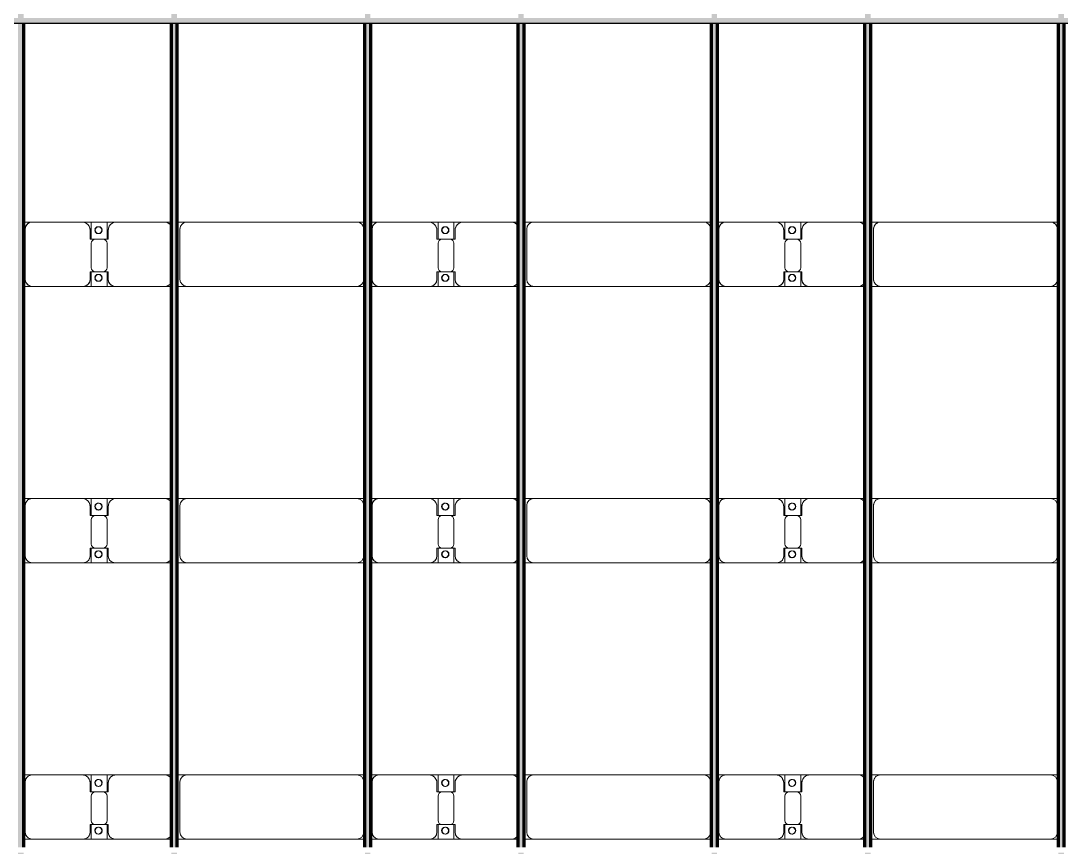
# Model space of a CAD drawing. Header units: millimetres. Extents: x -268744 to 115753, y -96240 to -10461.
# Drawn here: x -105235 to -97705, y -34607 to -28627 of the extents above; entities that cross this region are included whole.
import ezdxf

# ---------------------------------------------------------------- set-up
doc = ezdxf.new("R2010")
doc.units = ezdxf.units.MM
doc.layers.add('A-GENM', color=13, linetype='Continuous', lineweight=9)
doc.layers.add('S-BEAM', color=12, linetype='Continuous', lineweight=9)

# ---------------------------------------------------------------- blocks, each defined once
blk = doc.blocks.new('Dầm C52 - Hộp 40x60-V24-KHUNG KẾT CẤU BÈ PIN 1')
at = {"layer": 'S-BEAM', "lineweight": 25}
blk.add_hatch(color=4, dxfattribs=at).paths.add_polyline_path([(-145811, -20), (145811, -20), (145811, 20), (-145811, 20)])
at = {"layer": 'S-BEAM', "color": 4, "lineweight": 25}
blk.add_line((145811, -20), (-145811, -20), dxfattribs=at)
blk = doc.blocks.new('Dai phao do pin - DẢI PHAO ĐỠ PIN-V69-KHUNG KẾT CẤU BÈ PIN 1')
at = {"layer": 'A-GENM', "color": 7}
for p, q in [((3217.6, 241.6), (3279.7, 241.6)), ((3217.6, 241.6), (3279.7, 241.6)), ((3639.7, 241.6), (3279.7, 241.6)), ((3639.7, 241.6), (3822.2, 241.6)), ((3822.2, 241.6), (3639.7, 241.6)), ((3707.8, 241.6), (3890.3, 241.6)), ((3707.8, 116.2), (3707.8, 241.6)), ((3890.3, 241.6), (3707.8, 241.6)), ((3822.2, 241.6), (3822.2, 116.2)), ((4240.3, 241.6), (3890.3, 241.6)), ((4240.3, 241.6), (4287.6, 241.6)), ((4240.3, 241.6), (4287.6, 241.6)), ((4327.6, 241.6), (4399.7, 241.6)), ((4327.6, 241.6), (4399.7, 241.6)), ((5630.3, 241.6), (4399.7, 241.6)), ((5630.3, 241.6), (5687.6, 241.6)), ((5630.3, 241.6), (5687.6, 241.6)), ((5727.6, 241.6), (5789.7, 241.6)), ((5727.6, 241.6), (5789.7, 241.6)), ((6149.7, 241.6), (5789.7, 241.6)), ((6149.7, 241.6), (6332.2, 241.6)), ((6332.2, 241.6), (6149.7, 241.6)), ((6217.8, 241.6), (6400.3, 241.6)), ((6217.8, 116.2), (6217.8, 241.6)), ((6400.3, 241.6), (6217.8, 241.6)), ((6332.2, 241.6), (6332.2, 116.2)), ((6750.3, 241.6), (6400.3, 241.6)), ((6750.3, 241.6), (6797.6, 241.6)), ((6750.3, 241.6), (6797.6, 241.6)), ((6837.6, 241.6), (6909.7, 241.6)), ((6837.6, 241.6), (6909.7, 241.6)), ((8140.3, 241.6), (6909.7, 241.6)), ((8140.3, 241.6), (8197.6, 241.6)), ((8140.3, 241.6), (8197.6, 241.6)), ((8237.6, 241.6), (8299.7, 241.6)), ((8237.6, 241.6), (8299.7, 241.6)), ((8659.7, 241.6), (8299.7, 241.6)), ((8659.7, 241.6), (8842.2, 241.6)), ((8842.2, 241.6), (8659.7, 241.6)), ((8727.8, 241.6), (8910.3, 241.6)), ((8727.8, 116.2), (8727.8, 241.6)), ((8910.3, 241.6), (8727.8, 241.6)), ((8842.2, 241.6), (8842.2, 116.2)), ((9260.3, 241.6), (8910.3, 241.6)), ((9260.3, 241.6), (9307.6, 241.6)), ((9260.3, 241.6), (9307.6, 241.6)), ((9347.6, 241.6), (9419.7, 241.6)), ((9347.6, 241.6), (9419.7, 241.6)), ((10650.3, 241.6), (9419.7, 241.6)), ((10650.3, 241.6), (10707.6, 241.6)), ((10650.3, 241.6), (10707.6, 241.6)), ((3229.7, 191.6), (3229.7, -173.4)), ((3699.7, 118.2), (3699.7, 181.6)), ((3830.3, 181.6), (3830.3, 118.2)), ((4349.7, 191.6), (4349.7, -173.4)), ((5680.3, -173.4), (5680.3, 191.6)), ((5739.7, 191.6), (5739.7, -173.4)), ((6209.7, 118.2), (6209.7, 181.6)), ((6340.3, 181.6), (6340.3, 118.2)), ((6859.7, 191.6), (6859.7, -173.4)), ((8190.3, -173.4), (8190.3, 191.6)), ((8249.7, 191.6), (8249.7, -173.4)), ((8719.7, 118.2), (8719.7, 181.6)), ((8850.3, 181.6), (8850.3, 118.2)), ((9369.7, 191.6), (9369.7, -173.4)), ((10700.3, -173.4), (10700.3, 191.6)), ((3792.2, 118.2), (3699.7, 118.2)), ((3707.8, 88.2), (3707.8, -88.2)), ((3830.3, 118.2), (3737.8, 118.2)), ((3822.2, -88.2), (3822.2, 88.2)), ((6302.2, 118.2), (6209.7, 118.2)), ((6217.8, 88.2), (6217.8, -88.2)), ((6340.3, 118.2), (6247.8, 118.2)), ((6332.2, -88.2), (6332.2, 88.2)), ((8812.2, 118.2), (8719.7, 118.2)), ((8727.8, 88.2), (8727.8, -88.2)), ((8850.3, 118.2), (8757.8, 118.2)), ((8842.2, -88.2), (8842.2, 88.2)), ((3699.7, -173.4), (3699.7, -118.2)), ((3699.7, -118.2), (3792.2, -118.2)), ((3707.8, -223.4), (3707.8, -116.2)), ((3737.8, -118.2), (3830.3, -118.2)), ((3822.2, -116.2), (3822.2, -223.4)), ((3830.3, -118.2), (3830.3, -173.4)), ((6209.7, -173.4), (6209.7, -118.2)), ((6209.7, -118.2), (6302.2, -118.2)), ((6217.8, -223.4), (6217.8, -116.2)), ((6247.8, -118.2), (6340.3, -118.2)), ((6332.2, -116.2), (6332.2, -223.4)), ((6340.3, -118.2), (6340.3, -173.4)), ((8719.7, -173.4), (8719.7, -118.2)), ((8719.7, -118.2), (8812.2, -118.2)), ((8727.8, -223.4), (8727.8, -116.2)), ((8757.8, -118.2), (8850.3, -118.2)), ((8842.2, -116.2), (8842.2, -223.4)), ((8850.3, -118.2), (8850.3, -173.4)), ((3279.7, -223.4), (3217.6, -223.4)), ((3279.7, -223.4), (3217.6, -223.4)), ((3279.7, -223.4), (3649.7, -223.4)), ((3822.2, -223.4), (3649.7, -223.4)), ((3649.7, -223.4), (3822.2, -223.4)), ((3880.3, -223.4), (3707.8, -223.4)), ((3707.8, -223.4), (3880.3, -223.4)), ((3880.3, -223.4), (4240.3, -223.4)), ((4287.6, -223.4), (4240.3, -223.4)), ((4287.6, -223.4), (4240.3, -223.4)), ((4398.5, -223.4), (4327.6, -223.4)), ((4398.5, -223.4), (4327.6, -223.4)), ((4399.7, -223.4), (5630.3, -223.4)), ((5687.6, -223.4), (5630.3, -223.4)), ((5687.6, -223.4), (5630.3, -223.4)), ((5789.7, -223.4), (5727.6, -223.4)), ((5789.7, -223.4), (5727.6, -223.4)), ((5789.7, -223.4), (6159.7, -223.4)), ((6332.2, -223.4), (6159.7, -223.4)), ((6159.7, -223.4), (6332.2, -223.4)), ((6390.3, -223.4), (6217.8, -223.4)), ((6217.8, -223.4), (6390.3, -223.4)), ((6390.3, -223.4), (6750.3, -223.4)), ((6797.6, -223.4), (6750.3, -223.4)), ((6797.6, -223.4), (6750.3, -223.4)), ((6909.7, -223.4), (6837.6, -223.4)), ((6909.7, -223.4), (6837.6, -223.4)), ((6909.7, -223.4), (8140.3, -223.4)), ((8197.6, -223.4), (8140.3, -223.4)), ((8197.6, -223.4), (8140.3, -223.4)), ((8299.7, -223.4), (8237.6, -223.4)), ((8299.7, -223.4), (8237.6, -223.4)), ((8299.7, -223.4), (8669.7, -223.4)), ((8842.2, -223.4), (8669.7, -223.4)), ((8669.7, -223.4), (8842.2, -223.4)), ((8900.3, -223.4), (8727.8, -223.4)), ((8727.8, -223.4), (8900.3, -223.4)), ((8900.3, -223.4), (9260.3, -223.4)), ((9307.6, -223.4), (9260.3, -223.4)), ((9307.6, -223.4), (9260.3, -223.4)), ((9419.7, -223.4), (9347.6, -223.4)), ((9419.7, -223.4), (9347.6, -223.4)), ((9419.7, -223.4), (10650.3, -223.4)), ((10707.6, -223.4), (10650.3, -223.4)), ((10707.6, -223.4), (10650.3, -223.4))]:
    blk.add_line(p, q, dxfattribs=at)
for centre, radius, start, end in [((3279.7, 191.6), 50, 90, 180), ((3279.7, 191.6), 50, 105, 180), ((3639.7, 181.6), 60, 360, 90), ((3639.7, 181.6), 60, 360, 60), ((3890.3, 181.6), 60, 90, 180), ((3890.3, 181.6), 60, 120, 180), ((4240.3, 191.6), 50, 30, 90), ((4240.3, 191.6), 50, 30, 75), ((4399.7, 191.6), 50, 90, 180), ((4399.7, 191.6), 50, 105, 135), ((5630.3, 191.6), 50, 360, 90), ((5630.3, 191.6), 50, 60, 90), ((5789.7, 191.6), 50, 90, 180), ((5789.7, 191.6), 50, 105, 180), ((6149.7, 181.6), 60, 360, 90), ((6149.7, 181.6), 60, 360, 60), ((6400.3, 181.6), 60, 90, 180), ((6400.3, 181.6), 60, 120, 180), ((6750.3, 191.6), 50, 30, 90), ((6750.3, 191.6), 50, 30, 75), ((6909.7, 191.6), 50, 90, 180), ((6909.7, 191.6), 50, 105, 135), ((8140.3, 191.6), 50, 360, 90), ((8140.3, 191.6), 50, 60, 90), ((8299.7, 191.6), 50, 90, 180), ((8299.7, 191.6), 50, 105, 180), ((8659.7, 181.6), 60, 360, 90), ((8659.7, 181.6), 60, 360, 60), ((8910.3, 181.6), 60, 90, 180), ((8910.3, 181.6), 60, 120, 180), ((9260.3, 191.6), 50, 30, 90), ((9260.3, 191.6), 50, 30, 75), ((9419.7, 191.6), 50, 90, 180), ((9419.7, 191.6), 50, 105, 135), ((10650.3, 191.6), 50, 360, 90), ((10650.3, 191.6), 50, 60, 90), ((3758.6, 183.2), 25, 0, 180), ((3758.6, 183.2), 25, 180, 0), ((3758.6, 183.2), 25, 360, 165), ((3761.4, 183.2), 25, 0, 180), ((3761.4, 183.2), 25, 90, 180), ((3761.4, 183.2), 25, 180, 0), ((3761.4, 183.2), 25, 180, 300), ((3758.6, 183.2), 25, 210, 360), ((3761.4, 183.2), 25, 15, 75), ((3761.4, 183.2), 25, 330, 345), ((4399.7, 191.6), 50, 150, 180), ((5630.3, 191.6), 50, 15, 30), ((6268.6, 183.2), 25, 0, 180), ((6268.6, 183.2), 25, 180, 0), ((6268.6, 183.2), 25, 0, 165), ((6271.4, 183.2), 25, 0, 180), ((6271.4, 183.2), 25, 90, 180), ((6271.4, 183.2), 25, 180, 360), ((6271.4, 183.2), 25, 180, 300), ((6268.6, 183.2), 25, 210, 0), ((6271.4, 183.2), 25, 15, 75), ((6271.4, 183.2), 25, 330, 345), ((6909.7, 191.6), 50, 150, 180), ((8140.3, 191.6), 50, 15, 30), ((8778.6, 183.2), 25, 360, 180), ((8778.6, 183.2), 25, 180, 360), ((8778.6, 183.2), 25, 360, 165), ((8781.4, 183.2), 25, 0, 180), ((8781.4, 183.2), 25, 90, 180), ((8781.4, 183.2), 25, 180, 360), ((8781.4, 183.2), 25, 180, 300), ((8778.6, 183.2), 25, 210, 360), ((8781.4, 183.2), 25, 15, 75), ((8781.4, 183.2), 25, 330, 345), ((9419.7, 191.6), 50, 150, 180), ((10650.3, 191.6), 50, 15, 30), ((3737.8, 88.2), 30, 90, 180), ((3792.2, 88.2), 30, 360, 90), ((6247.8, 88.2), 30, 90, 180), ((6302.2, 88.2), 30, 360, 90), ((8757.8, 88.2), 30, 90, 180), ((8812.2, 88.2), 30, 360, 90), ((3737.8, -88.2), 30, 180, 270), ((3758.6, -161.8), 25, 0, 180), ((3758.6, -161.8), 25, 105, 165), ((3761.4, -161.8), 25, 0, 180), ((3761.4, -161.8), 25, 105, 180), ((3758.6, -161.8), 25, 0, 75), ((3761.4, -161.8), 25, 15, 75), ((3792.2, -88.2), 30, 270, 360), ((6247.8, -88.2), 30, 180, 270), ((6268.6, -161.8), 25, 0, 180), ((6268.6, -161.8), 25, 105, 165), ((6271.4, -161.8), 25, 360, 180), ((6271.4, -161.8), 25, 105, 180), ((6268.6, -161.8), 25, 0, 75), ((6271.4, -161.8), 25, 15, 75), ((6302.2, -88.2), 30, 270, 0), ((8757.8, -88.2), 30, 180, 270), ((8778.6, -161.8), 25, 0, 180), ((8778.6, -161.8), 25, 105, 165), ((8781.4, -161.8), 25, 0, 180), ((8781.4, -161.8), 25, 105, 180), ((8778.6, -161.8), 25, 0, 75), ((8781.4, -161.8), 25, 15, 75), ((8812.2, -88.2), 30, 270, 360), ((3279.7, -173.4), 50, 180, 270), ((3279.7, -173.4), 50, 180, 255), ((3649.7, -173.4), 50, 270, 0), ((3649.7, -173.4), 50, 285, 0), ((3758.6, -161.8), 25, 180, 0), ((3758.6, -161.8), 25, 195, 0), ((3761.4, -161.8), 25, 180, 0), ((3761.4, -161.8), 25, 180, 270), ((3761.4, -161.8), 25, 285, 345), ((3880.3, -173.4), 50, 180, 270), ((3880.3, -173.4), 50, 180, 255), ((4240.3, -173.4), 50, 270, 330), ((4240.3, -173.4), 50, 285, 330), ((4399.7, -173.4), 50, 180, 270), ((4399.7, -173.4), 50, 180, 210), ((4399.7, -173.4), 50, 240, 268.59616), ((5630.3, -173.4), 50, 270, 360), ((5630.3, -173.4), 50, 285, 300), ((5630.3, -173.4), 50, 330, 360), ((5789.7, -173.4), 50, 180, 270), ((5789.7, -173.4), 50, 180, 255), ((6159.7, -173.4), 50, 270, 360), ((6159.7, -173.4), 50, 285, 360), ((6268.6, -161.8), 25, 180, 0), ((6268.6, -161.8), 25, 195, 0), ((6271.4, -161.8), 25, 180, 360), ((6271.4, -161.8), 25, 180, 270), ((6271.4, -161.8), 25, 285, 345), ((6390.3, -173.4), 50, 180, 270), ((6390.3, -173.4), 50, 180, 255), ((6750.3, -173.4), 50, 270, 330), ((6750.3, -173.4), 50, 285, 330), ((6909.7, -173.4), 50, 180, 270), ((6909.7, -173.4), 50, 180, 210), ((6909.7, -173.4), 50, 240, 270), ((8140.3, -173.4), 50, 270, 0), ((8140.3, -173.4), 50, 285, 300), ((8140.3, -173.4), 50, 330, 360), ((8299.7, -173.4), 50, 180, 270), ((8299.7, -173.4), 50, 180, 255), ((8669.7, -173.4), 50, 270, 0), ((8669.7, -173.4), 50, 285, 0), ((8778.6, -161.8), 25, 180, 0), ((8778.6, -161.8), 25, 195, 0), ((8781.4, -161.8), 25, 180, 360), ((8781.4, -161.8), 25, 180, 270), ((8781.4, -161.8), 25, 285, 345), ((8900.3, -173.4), 50, 180, 270), ((8900.3, -173.4), 50, 180, 255), ((9260.3, -173.4), 50, 270, 330), ((9260.3, -173.4), 50, 285, 330), ((9419.7, -173.4), 50, 180, 270), ((9419.7, -173.4), 50, 180, 210), ((9419.7, -173.4), 50, 240, 270), ((10650.3, -173.4), 50, 270, 360), ((10650.3, -173.4), 50, 285, 300), ((10650.3, -173.4), 50, 330, 360)]:
    blk.add_arc(centre, radius, start, end, dxfattribs=at)
blk = doc.blocks.new('Dai phao do pin - DẢI PHAO ĐỠ PIN-V70-KHUNG KẾT CẤU BÈ PIN 1')
at = {"layer": 'A-GENM', "color": 7}
for p, q in [((3217.6, 241.6), (3279.7, 241.6)), ((3217.6, 241.6), (3279.7, 241.6)), ((3639.7, 241.6), (3279.7, 241.6)), ((3639.7, 241.6), (3822.2, 241.6)), ((3822.2, 241.6), (3639.7, 241.6)), ((3707.8, 241.6), (3890.3, 241.6)), ((3707.8, 116.2), (3707.8, 241.6)), ((3890.3, 241.6), (3707.8, 241.6)), ((3822.2, 241.6), (3822.2, 116.2)), ((4240.3, 241.6), (3890.3, 241.6)), ((4240.3, 241.6), (4287.6, 241.6)), ((4240.3, 241.6), (4287.6, 241.6)), ((4327.6, 241.6), (4399.7, 241.6)), ((4327.6, 241.6), (4399.7, 241.6)), ((5630.3, 241.6), (4399.7, 241.6)), ((5630.3, 241.6), (5687.6, 241.6)), ((5630.3, 241.6), (5687.6, 241.6)), ((5727.6, 241.6), (5789.7, 241.6)), ((5727.6, 241.6), (5789.7, 241.6)), ((6149.7, 241.6), (5789.7, 241.6)), ((6149.7, 241.6), (6332.2, 241.6)), ((6332.2, 241.6), (6149.7, 241.6)), ((6217.8, 241.6), (6400.3, 241.6)), ((6217.8, 116.2), (6217.8, 241.6)), ((6400.3, 241.6), (6217.8, 241.6)), ((6332.2, 241.6), (6332.2, 116.2)), ((6750.3, 241.6), (6400.3, 241.6)), ((6750.3, 241.6), (6797.6, 241.6)), ((6750.3, 241.6), (6797.6, 241.6)), ((6837.6, 241.6), (6909.7, 241.6)), ((6837.6, 241.6), (6909.7, 241.6)), ((8140.3, 241.6), (6909.7, 241.6)), ((8140.3, 241.6), (8197.6, 241.6)), ((8140.3, 241.6), (8197.6, 241.6)), ((8237.6, 241.6), (8299.7, 241.6)), ((8237.6, 241.6), (8299.7, 241.6)), ((8659.7, 241.6), (8299.7, 241.6)), ((8659.7, 241.6), (8842.2, 241.6)), ((8842.2, 241.6), (8659.7, 241.6)), ((8727.8, 241.6), (8910.3, 241.6)), ((8727.8, 116.2), (8727.8, 241.6)), ((8910.3, 241.6), (8727.8, 241.6)), ((8842.2, 241.6), (8842.2, 116.2)), ((9260.3, 241.6), (8910.3, 241.6)), ((9260.3, 241.6), (9307.6, 241.6)), ((9260.3, 241.6), (9307.6, 241.6)), ((9347.6, 241.6), (9419.7, 241.6)), ((9347.6, 241.6), (9419.7, 241.6)), ((10650.3, 241.6), (9419.7, 241.6)), ((10650.3, 241.6), (10707.6, 241.6)), ((10650.3, 241.6), (10707.6, 241.6)), ((3229.7, 191.6), (3229.7, -173.4)), ((3699.7, 118.2), (3699.7, 181.6)), ((3830.3, 181.6), (3830.3, 118.2)), ((4349.7, 191.6), (4349.7, -173.4)), ((5680.3, -173.4), (5680.3, 191.6)), ((5739.7, 191.6), (5739.7, -173.4)), ((6209.7, 118.2), (6209.7, 181.6)), ((6340.3, 181.6), (6340.3, 118.2)), ((6859.7, 191.6), (6859.7, -173.4)), ((8190.3, -173.4), (8190.3, 191.6)), ((8249.7, 191.6), (8249.7, -173.4)), ((8719.7, 118.2), (8719.7, 181.6)), ((8850.3, 181.6), (8850.3, 118.2)), ((9369.7, 191.6), (9369.7, -173.4)), ((10700.3, -173.4), (10700.3, 191.6)), ((3792.2, 118.2), (3699.7, 118.2)), ((3707.8, 88.2), (3707.8, -88.2)), ((3830.3, 118.2), (3737.8, 118.2)), ((3822.2, -88.2), (3822.2, 88.2)), ((6302.2, 118.2), (6209.7, 118.2)), ((6217.8, 88.2), (6217.8, -88.2)), ((6340.3, 118.2), (6247.8, 118.2)), ((6332.2, -88.2), (6332.2, 88.2)), ((8812.2, 118.2), (8719.7, 118.2)), ((8727.8, 88.2), (8727.8, -88.2)), ((8850.3, 118.2), (8757.8, 118.2)), ((8842.2, -88.2), (8842.2, 88.2)), ((3699.7, -173.4), (3699.7, -118.2)), ((3699.7, -118.2), (3792.2, -118.2)), ((3707.8, -223.4), (3707.8, -116.2)), ((3737.8, -118.2), (3830.3, -118.2)), ((3822.2, -116.2), (3822.2, -223.4)), ((3830.3, -118.2), (3830.3, -173.4)), ((6209.7, -173.4), (6209.7, -118.2)), ((6209.7, -118.2), (6302.2, -118.2)), ((6217.8, -223.4), (6217.8, -116.2)), ((6247.8, -118.2), (6340.3, -118.2)), ((6332.2, -116.2), (6332.2, -223.4)), ((6340.3, -118.2), (6340.3, -173.4)), ((8719.7, -173.4), (8719.7, -118.2)), ((8719.7, -118.2), (8812.2, -118.2)), ((8727.8, -223.4), (8727.8, -116.2)), ((8757.8, -118.2), (8850.3, -118.2)), ((8842.2, -116.2), (8842.2, -223.4)), ((8850.3, -118.2), (8850.3, -173.4)), ((3279.7, -223.4), (3217.6, -223.4)), ((3279.7, -223.4), (3217.6, -223.4)), ((3279.7, -223.4), (3649.7, -223.4)), ((3822.2, -223.4), (3649.7, -223.4)), ((3649.7, -223.4), (3822.2, -223.4)), ((3880.3, -223.4), (3707.8, -223.4)), ((3707.8, -223.4), (3880.3, -223.4)), ((3880.3, -223.4), (4240.3, -223.4)), ((4287.6, -223.4), (4240.3, -223.4)), ((4287.6, -223.4), (4240.3, -223.4)), ((4399.7, -223.4), (4327.6, -223.4)), ((4399.7, -223.4), (4327.6, -223.4)), ((4399.7, -223.4), (5630.3, -223.4)), ((5687.6, -223.4), (5630.3, -223.4)), ((5687.6, -223.4), (5630.3, -223.4)), ((5789.7, -223.4), (5727.6, -223.4)), ((5789.7, -223.4), (5727.6, -223.4)), ((5789.7, -223.4), (6159.7, -223.4)), ((6332.2, -223.4), (6159.7, -223.4)), ((6159.7, -223.4), (6332.2, -223.4)), ((6390.3, -223.4), (6217.8, -223.4)), ((6217.8, -223.4), (6390.3, -223.4)), ((6390.3, -223.4), (6750.3, -223.4)), ((6797.6, -223.4), (6750.3, -223.4)), ((6797.6, -223.4), (6750.3, -223.4)), ((6909.7, -223.4), (6837.6, -223.4)), ((6909.7, -223.4), (6837.6, -223.4)), ((6909.7, -223.4), (8140.3, -223.4)), ((8197.6, -223.4), (8140.3, -223.4)), ((8197.6, -223.4), (8140.3, -223.4)), ((8299.7, -223.4), (8237.6, -223.4)), ((8299.7, -223.4), (8237.6, -223.4)), ((8299.7, -223.4), (8669.7, -223.4)), ((8842.2, -223.4), (8669.7, -223.4)), ((8669.7, -223.4), (8842.2, -223.4)), ((8900.3, -223.4), (8727.8, -223.4)), ((8727.8, -223.4), (8900.3, -223.4)), ((8900.3, -223.4), (9260.3, -223.4)), ((9307.6, -223.4), (9260.3, -223.4)), ((9307.6, -223.4), (9260.3, -223.4)), ((9419.7, -223.4), (9347.6, -223.4)), ((9419.7, -223.4), (9347.6, -223.4)), ((9419.7, -223.4), (10650.3, -223.4)), ((10707.6, -223.4), (10650.3, -223.4)), ((10707.6, -223.4), (10650.3, -223.4))]:
    blk.add_line(p, q, dxfattribs=at)
for centre, radius, start, end in [((3279.7, 191.6), 50, 90, 180), ((3279.7, 191.6), 50, 105, 180), ((3639.7, 181.6), 60, 360, 90), ((3639.7, 181.6), 60, 360, 60), ((3890.3, 181.6), 60, 90, 180), ((3890.3, 181.6), 60, 120, 180), ((4240.3, 191.6), 50, 30, 90), ((4240.3, 191.6), 50, 30, 75), ((4399.7, 191.6), 50, 90, 180), ((4399.7, 191.6), 50, 105, 135), ((5630.3, 191.6), 50, 360, 90), ((5630.3, 191.6), 50, 60, 90), ((5789.7, 191.6), 50, 90, 180), ((5789.7, 191.6), 50, 105, 180), ((6149.7, 181.6), 60, 360, 90), ((6149.7, 181.6), 60, 360, 60), ((6400.3, 181.6), 60, 90, 180), ((6400.3, 181.6), 60, 120, 180), ((6750.3, 191.6), 50, 30, 90), ((6750.3, 191.6), 50, 30, 75), ((6909.7, 191.6), 50, 90, 180), ((6909.7, 191.6), 50, 105, 135), ((8140.3, 191.6), 50, 360, 90), ((8140.3, 191.6), 50, 60, 90), ((8299.7, 191.6), 50, 90, 180), ((8299.7, 191.6), 50, 105, 180), ((8659.7, 181.6), 60, 360, 90), ((8659.7, 181.6), 60, 360, 60), ((8910.3, 181.6), 60, 90, 180), ((8910.3, 181.6), 60, 120, 180), ((9260.3, 191.6), 50, 30, 90), ((9260.3, 191.6), 50, 30, 75), ((9419.7, 191.6), 50, 90, 180), ((9419.7, 191.6), 50, 105, 135), ((10650.3, 191.6), 50, 360, 90), ((10650.3, 191.6), 50, 60, 90), ((3758.6, 183.2), 25, 0, 180), ((3758.6, 183.2), 25, 180, 0), ((3758.6, 183.2), 25, 360, 165), ((3761.4, 183.2), 25, 0, 180), ((3761.4, 183.2), 25, 90, 180), ((3761.4, 183.2), 25, 180, 0), ((3761.4, 183.2), 25, 180, 300), ((3758.6, 183.2), 25, 210, 360), ((3761.4, 183.2), 25, 15, 75), ((3761.4, 183.2), 25, 330, 345), ((4399.7, 191.6), 50, 150, 180), ((5630.3, 191.6), 50, 15, 30), ((6268.6, 183.2), 25, 0, 180), ((6268.6, 183.2), 25, 180, 0), ((6268.6, 183.2), 25, 0, 165), ((6271.4, 183.2), 25, 0, 180), ((6271.4, 183.2), 25, 90, 180), ((6271.4, 183.2), 25, 180, 360), ((6271.4, 183.2), 25, 180, 300), ((6268.6, 183.2), 25, 210, 0), ((6271.4, 183.2), 25, 15, 75), ((6271.4, 183.2), 25, 330, 345), ((6909.7, 191.6), 50, 150, 180), ((8140.3, 191.6), 50, 15, 30), ((8778.6, 183.2), 25, 360, 180), ((8778.6, 183.2), 25, 180, 360), ((8778.6, 183.2), 25, 360, 165), ((8781.4, 183.2), 25, 0, 180), ((8781.4, 183.2), 25, 90, 180), ((8781.4, 183.2), 25, 180, 360), ((8781.4, 183.2), 25, 180, 300), ((8778.6, 183.2), 25, 210, 360), ((8781.4, 183.2), 25, 15, 75), ((8781.4, 183.2), 25, 330, 345), ((9419.7, 191.6), 50, 150, 180), ((10650.3, 191.6), 50, 15, 30), ((3737.8, 88.2), 30, 90, 180), ((3792.2, 88.2), 30, 360, 90), ((6247.8, 88.2), 30, 90, 180), ((6302.2, 88.2), 30, 360, 90), ((8757.8, 88.2), 30, 90, 180), ((8812.2, 88.2), 30, 360, 90), ((3737.8, -88.2), 30, 180, 270), ((3758.6, -161.8), 25, 0, 180), ((3758.6, -161.8), 25, 105, 165), ((3761.4, -161.8), 25, 0, 180), ((3761.4, -161.8), 25, 105, 180), ((3758.6, -161.8), 25, 0, 75), ((3761.4, -161.8), 25, 15, 75), ((3792.2, -88.2), 30, 270, 360), ((6247.8, -88.2), 30, 180, 270), ((6268.6, -161.8), 25, 0, 180), ((6268.6, -161.8), 25, 105, 165), ((6271.4, -161.8), 25, 360, 180), ((6271.4, -161.8), 25, 105, 180), ((6268.6, -161.8), 25, 0, 75), ((6271.4, -161.8), 25, 15, 75), ((6302.2, -88.2), 30, 270, 0), ((8757.8, -88.2), 30, 180, 270), ((8778.6, -161.8), 25, 0, 180), ((8778.6, -161.8), 25, 105, 165), ((8781.4, -161.8), 25, 0, 180), ((8781.4, -161.8), 25, 105, 180), ((8778.6, -161.8), 25, 0, 75), ((8781.4, -161.8), 25, 15, 75), ((8812.2, -88.2), 30, 270, 360), ((3279.7, -173.4), 50, 180, 270), ((3279.7, -173.4), 50, 180, 255), ((3649.7, -173.4), 50, 270, 0), ((3649.7, -173.4), 50, 285, 0), ((3758.6, -161.8), 25, 180, 0), ((3758.6, -161.8), 25, 195, 0), ((3761.4, -161.8), 25, 180, 0), ((3761.4, -161.8), 25, 180, 270), ((3761.4, -161.8), 25, 285, 345), ((3880.3, -173.4), 50, 180, 270), ((3880.3, -173.4), 50, 180, 255), ((4240.3, -173.4), 50, 270, 330), ((4240.3, -173.4), 50, 285, 330), ((4399.7, -173.4), 50, 180, 270), ((4399.7, -173.4), 50, 180, 210), ((4399.7, -173.4), 50, 240, 270), ((5630.3, -173.4), 50, 270, 360), ((5630.3, -173.4), 50, 285, 300), ((5630.3, -173.4), 50, 330, 360), ((5789.7, -173.4), 50, 180, 270), ((5789.7, -173.4), 50, 180, 255), ((6159.7, -173.4), 50, 270, 360), ((6159.7, -173.4), 50, 285, 360), ((6268.6, -161.8), 25, 180, 0), ((6268.6, -161.8), 25, 195, 0), ((6271.4, -161.8), 25, 180, 360), ((6271.4, -161.8), 25, 180, 270), ((6271.4, -161.8), 25, 285, 345), ((6390.3, -173.4), 50, 180, 270), ((6390.3, -173.4), 50, 180, 255), ((6750.3, -173.4), 50, 270, 330), ((6750.3, -173.4), 50, 285, 330), ((6909.7, -173.4), 50, 180, 270), ((6909.7, -173.4), 50, 180, 210), ((6909.7, -173.4), 50, 240, 270), ((8140.3, -173.4), 50, 270, 0), ((8140.3, -173.4), 50, 285, 300), ((8140.3, -173.4), 50, 330, 360), ((8299.7, -173.4), 50, 180, 270), ((8299.7, -173.4), 50, 180, 255), ((8669.7, -173.4), 50, 270, 0), ((8669.7, -173.4), 50, 285, 0), ((8778.6, -161.8), 25, 180, 0), ((8778.6, -161.8), 25, 195, 0), ((8781.4, -161.8), 25, 180, 360), ((8781.4, -161.8), 25, 180, 270), ((8781.4, -161.8), 25, 285, 345), ((8900.3, -173.4), 50, 180, 270), ((8900.3, -173.4), 50, 180, 255), ((9260.3, -173.4), 50, 270, 330), ((9260.3, -173.4), 50, 285, 330), ((9419.7, -173.4), 50, 180, 270), ((9419.7, -173.4), 50, 180, 210), ((9419.7, -173.4), 50, 240, 270), ((10650.3, -173.4), 50, 270, 360), ((10650.3, -173.4), 50, 285, 300), ((10650.3, -173.4), 50, 330, 360)]:
    blk.add_arc(centre, radius, start, end, dxfattribs=at)
blk = doc.blocks.new('Dai phao do pin - DẢI PHAO ĐỠ PIN-V71-KHUNG KẾT CẤU BÈ PIN 1')
at = {"layer": 'A-GENM', "color": 7}
for p, q in [((3217.6, 241.6), (3279.7, 241.6)), ((3217.6, 241.6), (3279.7, 241.6)), ((3639.7, 241.6), (3279.7, 241.6)), ((3639.7, 241.6), (3822.2, 241.6)), ((3822.2, 241.6), (3639.7, 241.6)), ((3707.8, 241.6), (3890.3, 241.6)), ((3707.8, 116.2), (3707.8, 241.6)), ((3890.3, 241.6), (3707.8, 241.6)), ((3822.2, 241.6), (3822.2, 116.2)), ((4240.3, 241.6), (3890.3, 241.6)), ((4240.3, 241.6), (4287.6, 241.6)), ((4240.3, 241.6), (4287.6, 241.6)), ((4327.6, 241.6), (4398.5, 241.6)), ((4327.6, 241.6), (4398.5, 241.6)), ((5630.3, 241.6), (4399.7, 241.6)), ((5630.3, 241.6), (5687.6, 241.6)), ((5630.3, 241.6), (5687.6, 241.6)), ((5727.6, 241.6), (5789.7, 241.6)), ((5727.6, 241.6), (5789.7, 241.6)), ((6149.7, 241.6), (5789.7, 241.6)), ((6149.7, 241.6), (6332.2, 241.6)), ((6332.2, 241.6), (6149.7, 241.6)), ((6217.8, 241.6), (6400.3, 241.6)), ((6217.8, 116.2), (6217.8, 241.6)), ((6400.3, 241.6), (6217.8, 241.6)), ((6332.2, 241.6), (6332.2, 116.2)), ((6750.3, 241.6), (6400.3, 241.6)), ((6750.3, 241.6), (6797.6, 241.6)), ((6750.3, 241.6), (6797.6, 241.6)), ((6837.6, 241.6), (6909.7, 241.6)), ((6837.6, 241.6), (6909.7, 241.6)), ((8140.3, 241.6), (6909.7, 241.6)), ((8140.3, 241.6), (8197.6, 241.6)), ((8140.3, 241.6), (8197.6, 241.6)), ((8237.6, 241.6), (8299.7, 241.6)), ((8237.6, 241.6), (8299.7, 241.6)), ((8659.7, 241.6), (8299.7, 241.6)), ((8659.7, 241.6), (8842.2, 241.6)), ((8842.2, 241.6), (8659.7, 241.6)), ((8727.8, 241.6), (8910.3, 241.6)), ((8727.8, 116.2), (8727.8, 241.6)), ((8910.3, 241.6), (8727.8, 241.6)), ((8842.2, 241.6), (8842.2, 116.2)), ((9260.3, 241.6), (8910.3, 241.6)), ((9260.3, 241.6), (9307.6, 241.6)), ((9260.3, 241.6), (9307.6, 241.6)), ((9347.6, 241.6), (9419.7, 241.6)), ((9347.6, 241.6), (9419.7, 241.6)), ((10650.3, 241.6), (9419.7, 241.6)), ((10650.3, 241.6), (10707.6, 241.6)), ((10650.3, 241.6), (10707.6, 241.6)), ((3229.7, 191.6), (3229.7, -173.4)), ((3699.7, 118.2), (3699.7, 181.6)), ((3830.3, 181.6), (3830.3, 118.2)), ((4349.7, 191.6), (4349.7, -173.4)), ((5680.3, -173.4), (5680.3, 191.6)), ((5739.7, 191.6), (5739.7, -173.4)), ((6209.7, 118.2), (6209.7, 181.6)), ((6340.3, 181.6), (6340.3, 118.2)), ((6859.7, 191.6), (6859.7, -173.4)), ((8190.3, -173.4), (8190.3, 191.6)), ((8249.7, 191.6), (8249.7, -173.4)), ((8719.7, 118.2), (8719.7, 181.6)), ((8850.3, 181.6), (8850.3, 118.2)), ((9369.7, 191.6), (9369.7, -173.4)), ((10700.3, -173.4), (10700.3, 191.6)), ((3792.2, 118.2), (3699.7, 118.2)), ((3707.8, 88.2), (3707.8, -88.2)), ((3830.3, 118.2), (3737.8, 118.2)), ((3822.2, -88.2), (3822.2, 88.2)), ((6302.2, 118.2), (6209.7, 118.2)), ((6217.8, 88.2), (6217.8, -88.2)), ((6340.3, 118.2), (6247.8, 118.2)), ((6332.2, -88.2), (6332.2, 88.2)), ((8812.2, 118.2), (8719.7, 118.2)), ((8727.8, 88.2), (8727.8, -88.2)), ((8850.3, 118.2), (8757.8, 118.2)), ((8842.2, -88.2), (8842.2, 88.2)), ((3699.7, -173.4), (3699.7, -118.2)), ((3699.7, -118.2), (3792.2, -118.2)), ((3707.8, -223.4), (3707.8, -116.2)), ((3737.8, -118.2), (3830.3, -118.2)), ((3822.2, -116.2), (3822.2, -223.4)), ((3830.3, -118.2), (3830.3, -173.4)), ((6209.7, -173.4), (6209.7, -118.2)), ((6209.7, -118.2), (6302.2, -118.2)), ((6217.8, -223.4), (6217.8, -116.2)), ((6247.8, -118.2), (6340.3, -118.2)), ((6332.2, -116.2), (6332.2, -223.4)), ((6340.3, -118.2), (6340.3, -173.4)), ((8719.7, -173.4), (8719.7, -118.2)), ((8719.7, -118.2), (8812.2, -118.2)), ((8727.8, -223.4), (8727.8, -116.2)), ((8757.8, -118.2), (8850.3, -118.2)), ((8842.2, -116.2), (8842.2, -223.4)), ((8850.3, -118.2), (8850.3, -173.4)), ((3279.7, -223.4), (3217.6, -223.4)), ((3279.7, -223.4), (3217.6, -223.4)), ((3279.7, -223.4), (3649.7, -223.4)), ((3822.2, -223.4), (3649.7, -223.4)), ((3649.7, -223.4), (3822.2, -223.4)), ((3880.3, -223.4), (3707.8, -223.4)), ((3707.8, -223.4), (3880.3, -223.4)), ((3880.3, -223.4), (4240.3, -223.4)), ((4287.6, -223.4), (4240.3, -223.4)), ((4287.6, -223.4), (4240.3, -223.4)), ((4399.7, -223.4), (4327.6, -223.4)), ((4399.7, -223.4), (4327.6, -223.4)), ((4399.7, -223.4), (5630.3, -223.4)), ((5687.6, -223.4), (5630.3, -223.4)), ((5687.6, -223.4), (5630.3, -223.4)), ((5789.7, -223.4), (5727.6, -223.4)), ((5789.7, -223.4), (5727.6, -223.4)), ((5789.7, -223.4), (6159.7, -223.4)), ((6332.2, -223.4), (6159.7, -223.4)), ((6159.7, -223.4), (6332.2, -223.4)), ((6390.3, -223.4), (6217.8, -223.4)), ((6217.8, -223.4), (6390.3, -223.4)), ((6390.3, -223.4), (6750.3, -223.4)), ((6797.6, -223.4), (6750.3, -223.4)), ((6797.6, -223.4), (6750.3, -223.4)), ((6909.7, -223.4), (6837.6, -223.4)), ((6909.7, -223.4), (6837.6, -223.4)), ((6909.7, -223.4), (8140.3, -223.4)), ((8197.6, -223.4), (8140.3, -223.4)), ((8197.6, -223.4), (8140.3, -223.4)), ((8299.7, -223.4), (8237.6, -223.4)), ((8299.7, -223.4), (8237.6, -223.4)), ((8299.7, -223.4), (8669.7, -223.4)), ((8842.2, -223.4), (8669.7, -223.4)), ((8669.7, -223.4), (8842.2, -223.4)), ((8900.3, -223.4), (8727.8, -223.4)), ((8727.8, -223.4), (8900.3, -223.4)), ((8900.3, -223.4), (9260.3, -223.4)), ((9307.6, -223.4), (9260.3, -223.4)), ((9307.6, -223.4), (9260.3, -223.4)), ((9419.7, -223.4), (9347.6, -223.4)), ((9419.7, -223.4), (9347.6, -223.4)), ((9419.7, -223.4), (10650.3, -223.4)), ((10707.6, -223.4), (10650.3, -223.4)), ((10707.6, -223.4), (10650.3, -223.4))]:
    blk.add_line(p, q, dxfattribs=at)
for centre, radius, start, end in [((3279.7, 191.6), 50, 90, 180), ((3279.7, 191.6), 50, 105, 180), ((3639.7, 181.6), 60, 360, 90), ((3639.7, 181.6), 60, 360, 60), ((3890.3, 181.6), 60, 90, 180), ((3890.3, 181.6), 60, 120, 180), ((4240.3, 191.6), 50, 30, 90), ((4240.3, 191.6), 50, 30, 75), ((4399.7, 191.6), 50, 90, 180), ((4399.7, 191.6), 50, 105, 135), ((5630.3, 191.6), 50, 360, 90), ((5630.3, 191.6), 50, 60, 90), ((5789.7, 191.6), 50, 90, 180), ((5789.7, 191.6), 50, 105, 180), ((6149.7, 181.6), 60, 360, 90), ((6149.7, 181.6), 60, 360, 60), ((6400.3, 181.6), 60, 90, 180), ((6400.3, 181.6), 60, 120, 180), ((6750.3, 191.6), 50, 30, 90), ((6750.3, 191.6), 50, 30, 75), ((6909.7, 191.6), 50, 90, 180), ((6909.7, 191.6), 50, 105, 135), ((8140.3, 191.6), 50, 360, 90), ((8140.3, 191.6), 50, 60, 90), ((8299.7, 191.6), 50, 90, 180), ((8299.7, 191.6), 50, 105, 180), ((8659.7, 181.6), 60, 360, 90), ((8659.7, 181.6), 60, 360, 60), ((8910.3, 181.6), 60, 90, 180), ((8910.3, 181.6), 60, 120, 180), ((9260.3, 191.6), 50, 30, 90), ((9260.3, 191.6), 50, 30, 75), ((9419.7, 191.6), 50, 90, 180), ((9419.7, 191.6), 50, 105, 135), ((10650.3, 191.6), 50, 360, 90), ((10650.3, 191.6), 50, 60, 90), ((3758.6, 183.2), 25, 0, 180), ((3758.6, 183.2), 25, 180, 0), ((3758.6, 183.2), 25, 360, 165), ((3761.4, 183.2), 25, 0, 180), ((3761.4, 183.2), 25, 90, 180), ((3761.4, 183.2), 25, 180, 0), ((3761.4, 183.2), 25, 180, 300), ((3758.6, 183.2), 25, 210, 360), ((3761.4, 183.2), 25, 15, 75), ((3761.4, 183.2), 25, 330, 345), ((4399.7, 191.6), 50, 150, 180), ((5630.3, 191.6), 50, 15, 30), ((6268.6, 183.2), 25, 0, 180), ((6268.6, 183.2), 25, 180, 0), ((6268.6, 183.2), 25, 0, 165), ((6271.4, 183.2), 25, 0, 180), ((6271.4, 183.2), 25, 90, 180), ((6271.4, 183.2), 25, 180, 360), ((6271.4, 183.2), 25, 180, 300), ((6268.6, 183.2), 25, 210, 0), ((6271.4, 183.2), 25, 15, 75), ((6271.4, 183.2), 25, 330, 345), ((6909.7, 191.6), 50, 150, 180), ((8140.3, 191.6), 50, 15, 30), ((8778.6, 183.2), 25, 360, 180), ((8778.6, 183.2), 25, 180, 360), ((8778.6, 183.2), 25, 360, 165), ((8781.4, 183.2), 25, 0, 180), ((8781.4, 183.2), 25, 90, 180), ((8781.4, 183.2), 25, 180, 360), ((8781.4, 183.2), 25, 180, 300), ((8778.6, 183.2), 25, 210, 360), ((8781.4, 183.2), 25, 15, 75), ((8781.4, 183.2), 25, 330, 345), ((9419.7, 191.6), 50, 150, 180), ((10650.3, 191.6), 50, 15, 30), ((3737.8, 88.2), 30, 90, 180), ((3792.2, 88.2), 30, 360, 90), ((6247.8, 88.2), 30, 90, 180), ((6302.2, 88.2), 30, 360, 90), ((8757.8, 88.2), 30, 90, 180), ((8812.2, 88.2), 30, 360, 90), ((3737.8, -88.2), 30, 180, 270), ((3758.6, -161.8), 25, 0, 180), ((3758.6, -161.8), 25, 105, 165), ((3761.4, -161.8), 25, 0, 180), ((3761.4, -161.8), 25, 105, 180), ((3758.6, -161.8), 25, 0, 75), ((3761.4, -161.8), 25, 15, 75), ((3792.2, -88.2), 30, 270, 360), ((6247.8, -88.2), 30, 180, 270), ((6268.6, -161.8), 25, 0, 180), ((6268.6, -161.8), 25, 105, 165), ((6271.4, -161.8), 25, 360, 180), ((6271.4, -161.8), 25, 105, 180), ((6268.6, -161.8), 25, 0, 75), ((6271.4, -161.8), 25, 15, 75), ((6302.2, -88.2), 30, 270, 0), ((8757.8, -88.2), 30, 180, 270), ((8778.6, -161.8), 25, 0, 180), ((8778.6, -161.8), 25, 105, 165), ((8781.4, -161.8), 25, 0, 180), ((8781.4, -161.8), 25, 105, 180), ((8778.6, -161.8), 25, 0, 75), ((8781.4, -161.8), 25, 15, 75), ((8812.2, -88.2), 30, 270, 360), ((3279.7, -173.4), 50, 180, 270), ((3279.7, -173.4), 50, 180, 255), ((3649.7, -173.4), 50, 270, 0), ((3649.7, -173.4), 50, 285, 0), ((3758.6, -161.8), 25, 180, 0), ((3758.6, -161.8), 25, 195, 0), ((3761.4, -161.8), 25, 180, 0), ((3761.4, -161.8), 25, 180, 270), ((3761.4, -161.8), 25, 285, 345), ((3880.3, -173.4), 50, 180, 270), ((3880.3, -173.4), 50, 180, 255), ((4240.3, -173.4), 50, 270, 330), ((4240.3, -173.4), 50, 285, 330), ((4399.7, -173.4), 50, 180, 270), ((4399.7, -173.4), 50, 180, 210), ((4399.7, -173.4), 50, 240, 270), ((5630.3, -173.4), 50, 270, 360), ((5630.3, -173.4), 50, 285, 300), ((5630.3, -173.4), 50, 330, 360), ((5789.7, -173.4), 50, 180, 270), ((5789.7, -173.4), 50, 180, 255), ((6159.7, -173.4), 50, 270, 360), ((6159.7, -173.4), 50, 285, 360), ((6268.6, -161.8), 25, 180, 0), ((6268.6, -161.8), 25, 195, 0), ((6271.4, -161.8), 25, 180, 360), ((6271.4, -161.8), 25, 180, 270), ((6271.4, -161.8), 25, 285, 345), ((6390.3, -173.4), 50, 180, 270), ((6390.3, -173.4), 50, 180, 255), ((6750.3, -173.4), 50, 270, 330), ((6750.3, -173.4), 50, 285, 330), ((6909.7, -173.4), 50, 180, 270), ((6909.7, -173.4), 50, 180, 210), ((6909.7, -173.4), 50, 240, 270), ((8140.3, -173.4), 50, 270, 0), ((8140.3, -173.4), 50, 285, 300), ((8140.3, -173.4), 50, 330, 360), ((8299.7, -173.4), 50, 180, 270), ((8299.7, -173.4), 50, 180, 255), ((8669.7, -173.4), 50, 270, 0), ((8669.7, -173.4), 50, 285, 0), ((8778.6, -161.8), 25, 180, 0), ((8778.6, -161.8), 25, 195, 0), ((8781.4, -161.8), 25, 180, 360), ((8781.4, -161.8), 25, 180, 270), ((8781.4, -161.8), 25, 285, 345), ((8900.3, -173.4), 50, 180, 270), ((8900.3, -173.4), 50, 180, 255), ((9260.3, -173.4), 50, 270, 330), ((9260.3, -173.4), 50, 285, 330), ((9419.7, -173.4), 50, 180, 270), ((9419.7, -173.4), 50, 180, 210), ((9419.7, -173.4), 50, 240, 270), ((10650.3, -173.4), 50, 270, 360), ((10650.3, -173.4), 50, 285, 300), ((10650.3, -173.4), 50, 330, 360)]:
    blk.add_arc(centre, radius, start, end, dxfattribs=at)
blk = doc.blocks.new('Dầm C52 - Dầm C52-V20-KHUNG KẾT CẤU BÈ PIN 1')
at = {"layer": 'S-BEAM', "lineweight": 140}
h = blk.add_hatch(color=1, dxfattribs=at)
h.paths.add_polyline_path([(-25480.9, 20), (-25480.9, -20), (-25440.9, -20), (-25440.9, 20)])
h.paths.add_polyline_path([(-25400.9, 1.6), (-25400.9, -20), (-19440.9, -20), (-19443, 20), (-25400.9, 20)])
h.paths.add_polyline_path([(-19400.9, -20), (-13440.9, -20), (-13440.9, 20), (-19400.9, 20), (-19400.9, 1.6)])
h.paths.add_polyline_path([(-13400.9, 1.6), (-13400.9, -20), (-7440.9, -20), (-7440.9, 20), (-13400.9, 20)])
h.paths.add_polyline_path([(-7400.9, 20), (-7400.9, -20), (-1440.9, -20), (-1440.9, 20), (-6515.3, 20)])
h.paths.add_polyline_path([(-1400.9, 1.6), (-1400.9, -20), (4559.1, -20), (4559.1, 20), (-1400.9, 20)])
h.paths.add_polyline_path([(4599.1, 1.6), (4599.1, -20), (10559.1, -20), (10559.1, 20), (4599.1, 20)])
h.paths.add_polyline_path([(10599.1, 20), (10599.1, -20), (16559.1, -20), (16559.1, 20), (11029.4, 20)])
h.paths.add_polyline_path([(16599.1, 20), (16599.1, -20), (22559.1, -20), (22559.1, 20), (17493.2, 20)])
h.paths.add_polyline_path([(22599.1, 1.6), (22599.1, -20), (25259.1, -20), (25259.1, 20), (22599.1, 20)])
h.paths.add_polyline_path([(25299.1, -20), (25441.8, -20), (25441.8, 20), (25299.1, 20), (25299.1, 1.6)])
at = {"layer": 'S-BEAM', "color": 1, "lineweight": 140}
blk.add_line((16559.1, -20), (10599.1, -20), dxfattribs=at)
blk = doc.blocks.new('Dầm C52 - Dầm C52-V1-KHUNG KẾT CẤU BÈ PIN 1')
at = {"layer": 'S-BEAM', "lineweight": 140}
h = blk.add_hatch(color=1, dxfattribs=at)
h.paths.add_polyline_path([(-25480.9, 20), (-25480.9, -20), (-25440.9, -20), (-25445.2, 20)])
h.paths.add_polyline_path([(-25400.9, -20), (-19440.9, -20), (-19443, 20), (-25400.9, 20)])
h.paths.add_polyline_path([(-19400.9, 20), (-19400.9, -20), (-13440.9, -20), (-13440.9, 20), (-18981.3, 20)])
h.paths.add_polyline_path([(-13400.9, -20), (-7440.9, -20), (-7440.9, 20), (-13400.9, 20)])
h.paths.add_polyline_path([(-7400.9, 20), (-7400.9, -20), (-1440.9, -20), (-1440.9, 20), (-6977, 20)])
h.paths.add_polyline_path([(-1400.9, -20), (4559.1, -20), (4559.1, 20), (-1400.9, 20)])
h.paths.add_polyline_path([(4599.1, 20), (4599.1, -20), (10559.1, -20), (10559.1, 20), (5027.2, 20)])
h.paths.add_polyline_path([(10599.1, -20), (16559.1, -20), (16559.1, 20), (10599.1, 20)])
h.paths.add_polyline_path([(16599.1, 20), (16599.1, -20), (22559.1, -20), (22559.1, 20), (17031.5, 20)])
h.paths.add_polyline_path([(22599.1, -20), (25259.1, -20), (25259.1, 20), (22599.1, 20)])
h.paths.add_polyline_path([(25299.1, -20), (25480.9, -20), (25480.9, 20), (25299.1, 20)])
at = {"layer": 'S-BEAM', "color": 1, "lineweight": 140}
for p, q in [((10599.1, 20), (16559.1, 20)), ((16559.1, -20), (10599.1, -20))]:
    blk.add_line(p, q, dxfattribs=at)
blk = doc.blocks.new('Dầm C52 - Dầm C52-102503-KHUNG KẾT CẤU BÈ PIN 1')
at = {"layer": 'S-BEAM', "lineweight": 140}
h = blk.add_hatch(color=1, dxfattribs=at)
h.paths.add_polyline_path([(-25480.9, 20), (-25480.9, -20), (-25440.9, -20), (-25440.9, 20)])
h.paths.add_polyline_path([(-25400.9, 20), (-25400.9, -20), (-19440.9, -20), (-19443, 20), (-24983.5, 20)])
h.paths.add_polyline_path([(-19400.9, 20), (-19400.9, -20), (-13440.9, -20), (-13440.9, 20), (-17596.2, 20)])
h.paths.add_polyline_path([(-13400.9, -20), (-7440.9, -20), (-7440.9, 20), (-13400.9, 20)])
h.paths.add_polyline_path([(-7400.9, -20), (-1440.9, -20), (-1440.9, 20), (-7400.9, 20)])
h.paths.add_polyline_path([(-1400.9, -20), (4559.1, -20), (4559.1, 20), (-1400.9, 20)])
h.paths.add_polyline_path([(4599.1, -20), (10559.1, -20), (10559.1, 20), (4599.1, 20)])
h.paths.add_polyline_path([(10599.1, 20), (10599.1, -20), (16559.1, -20), (16559.1, 20), (11952.8, 20)])
h.paths.add_polyline_path([(16599.1, -20), (22559.1, -20), (22559.1, 20), (16599.1, 20)])
h.paths.add_polyline_path([(22599.1, -20), (25259.1, -20), (25259.1, 20), (22599.1, 20)])
h.paths.add_polyline_path([(25299.1, -20), (25441.8, -20), (25441.8, 20), (25299.1, 20)])
at = {"layer": 'S-BEAM', "color": 1, "lineweight": 140}
for p, q in [((10599.1, 20), (16559.1, 20)), ((16559.1, -20), (10599.1, -20))]:
    blk.add_line(p, q, dxfattribs=at)
blk = doc.blocks.new('Dầm C52 - Dầm C52-V21-KHUNG KẾT CẤU BÈ PIN 1')
at = {"layer": 'S-BEAM', "lineweight": 140}
h = blk.add_hatch(color=1, dxfattribs=at)
h.paths.add_polyline_path([(-25480.9, 20), (-25480.9, -20), (-25440.9, -20), (-25445.2, 20)])
h.paths.add_polyline_path([(-25400.9, 20), (-25400.9, -20), (-19440.9, -20), (-19443, 20), (-24983.5, 20)])
h.paths.add_polyline_path([(-19400.9, 5.7), (-19400.9, -20), (-13440.9, -20), (-13440.9, 20), (-19400.9, 20)])
h.paths.add_polyline_path([(-13400.9, 5.7), (-13400.9, -20), (-7440.9, -20), (-7440.9, 20), (-13400.9, 20)])
h.paths.add_polyline_path([(-7400.9, -20), (-1440.9, -20), (-1440.9, 20), (-7400.9, 20), (-7400.9, 5.7)])
h.paths.add_polyline_path([(-1400.9, 5.7), (-1400.9, -20), (4559.1, -20), (4559.1, 20), (-1400.9, 20)])
h.paths.add_polyline_path([(4599.1, 20), (4599.1, -20), (10559.1, -20), (10559.1, 20), (5027.2, 20)])
h.paths.add_polyline_path([(10599.1, 5.7), (10599.1, -20), (16559.1, -20), (16559.1, 20), (10599.1, 20)])
h.paths.add_polyline_path([(16599.1, -20), (22559.1, -20), (22559.1, 20), (16599.1, 20), (16599.1, 5.7)])
h.paths.add_polyline_path([(22599.1, 5.7), (22599.1, -20), (25259.1, -20), (25259.1, 20), (22599.1, 20)])
h.paths.add_polyline_path([(25299.1, -20), (25480.9, -20), (25480.9, 20), (25299.1, 20), (25299.1, 5.7)])
at = {"layer": 'S-BEAM', "color": 1, "lineweight": 140}
for p, q in [((10599.1, 20), (16559.1, 20)), ((16559.1, -20), (10599.1, -20))]:
    blk.add_line(p, q, dxfattribs=at)
blk = doc.blocks.new('Dầm C52 - Dầm C52-V2-KHUNG KẾT CẤU BÈ PIN 1')
at = {"layer": 'S-BEAM', "lineweight": 140}
h = blk.add_hatch(color=1, dxfattribs=at)
h.paths.add_polyline_path([(-25480.9, 20), (-25480.9, -20), (-25440.9, -20), (-25440.9, 20)])
h.paths.add_polyline_path([(-25400.9, 20), (-25400.9, -20), (-19440.9, -20), (-19443, 20), (-24983.5, 20)])
h.paths.add_polyline_path([(-19400.9, 20), (-19400.9, -20), (-13440.9, -20), (-13440.9, 20), (-18519.6, 20)])
h.paths.add_polyline_path([(-13400.9, -20), (-7440.9, -20), (-7440.9, 20), (-13400.9, 20)])
h.paths.add_polyline_path([(-7400.9, 20), (-7400.9, -20), (-1440.9, -20), (-1440.9, 20), (-6515.3, 20)])
h.paths.add_polyline_path([(-1400.9, 20), (-1400.9, -20), (4559.1, -20), (4559.1, 20), (-974.9, 20)])
h.paths.add_polyline_path([(4599.1, -20), (10559.1, -20), (10559.1, 20), (4599.1, 20)])
h.paths.add_polyline_path([(10599.1, -20), (16559.1, -20), (16559.1, 20), (10599.1, 20)])
h.paths.add_polyline_path([(16599.1, 20), (16599.1, -20), (22559.1, -20), (22559.1, 20), (17493.2, 20)])
h.paths.add_polyline_path([(22599.1, 20), (22599.1, -20), (25259.1, -20), (25259.1, 20), (23033.7, 20)])
h.paths.add_polyline_path([(25299.1, -20), (25480.9, -20), (25480.9, 20), (25299.1, 20)])
at = {"layer": 'S-BEAM', "color": 1, "lineweight": 140}
for p, q in [((10599.1, 20), (16559.1, 20)), ((16559.1, -20), (10599.1, -20))]:
    blk.add_line(p, q, dxfattribs=at)
blk = doc.blocks.new('be pin 1_rvt-1-KHUNG KẾT CẤU BÈ PIN 1')
at = {"layer": 'A-GENM', "lineweight": 9}
for name, p in [('Dai phao do pin - DẢI PHAO ĐỠ PIN-V71-KHUNG KẾT CẤU BÈ PIN 1', (-108433.1, -30324.7)), ('Dai phao do pin - DẢI PHAO ĐỠ PIN-V70-KHUNG KẾT CẤU BÈ PIN 1', (-108433.1, -32324.7)), ('Dai phao do pin - DẢI PHAO ĐỠ PIN-V69-KHUNG KẾT CẤU BÈ PIN 1', (-108433.1, -34324.7))]:
    blk.add_blockref(name, p, dxfattribs=at)
at = {"layer": 'S-BEAM', "lineweight": 9, "rotation": 90.00000000032618}
for name, p in [('Dầm C52 - Dầm C52-V1-KHUNG KẾT CẤU BÈ PIN 1', (-104125.5, -45205.6)), ('Dầm C52 - Dầm C52-V21-KHUNG KẾT CẤU BÈ PIN 1', (-101615.5, -45205.6)), ('Dầm C52 - Dầm C52-V2-KHUNG KẾT CẤU BÈ PIN 1', (-99105.5, -45205.6)), ('Dầm C52 - Dầm C52-V20-KHUNG KẾT CẤU BÈ PIN 1', (-105235.5, -45205.6)), ('Dầm C52 - Dầm C52-102503-KHUNG KẾT CẤU BÈ PIN 1', (-102725.5, -45205.6)), ('Dầm C52 - Dầm C52-102503-KHUNG KẾT CẤU BÈ PIN 1', (-100215.5, -45205.6)), ('Dầm C52 - Dầm C52-102503-KHUNG KẾT CẤU BÈ PIN 1', (-97705.5, -45205.6))]:
    blk.add_blockref(name, p, dxfattribs=at)
at = {"layer": 'S-BEAM', "lineweight": 9}
blk.add_blockref('Dầm C52 - Hộp 40x60-V24-KHUNG KẾT CẤU BÈ PIN 1', (-110896.7, -28626.5), dxfattribs=at)

msp = doc.modelspace()

# ---------------------------------------------------------------- block references
at = {"lineweight": 5}
msp.add_blockref('be pin 1_rvt-1-KHUNG KẾT CẤU BÈ PIN 1', (0, 0), dxfattribs=at)

doc.saveas('drawing.dxf')
